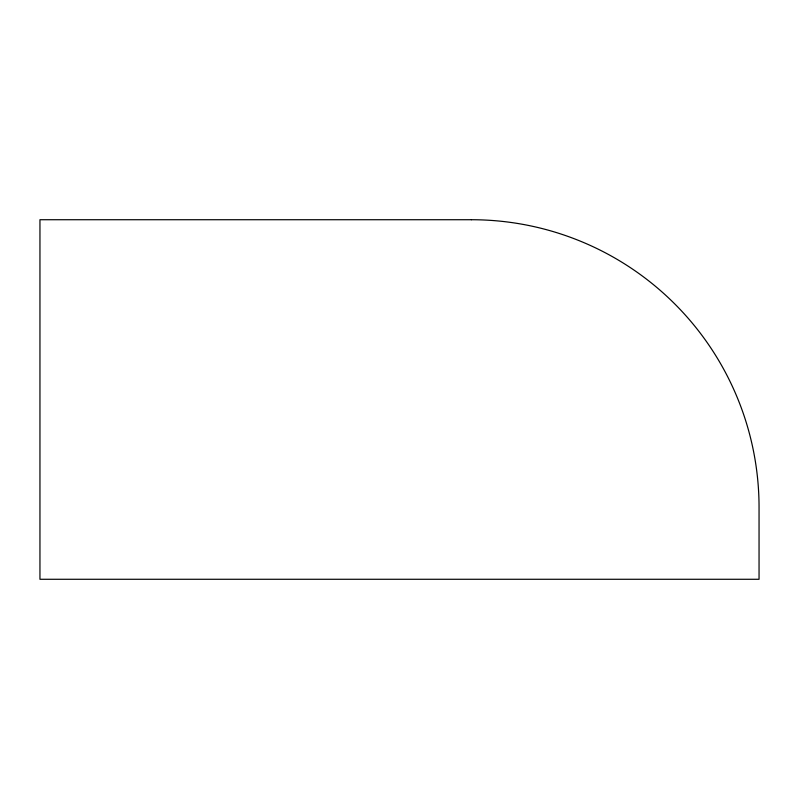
<?xml version="1.0" encoding="UTF-8"?>
<svg xmlns="http://www.w3.org/2000/svg" width="799" height="799" viewBox="0 0 799 799"><rect width="100%" height="100%" fill="white"/><g stroke="black" fill="none" stroke-linecap="round" stroke-linejoin="round"><path stroke-width="1.2" d="M471.41 219.725L39.95 219.725L39.95 579.275L759.05 579.275L759.05 507.365A287.64 287.64 0 0 0 471.41 219.725"/></g></svg>
